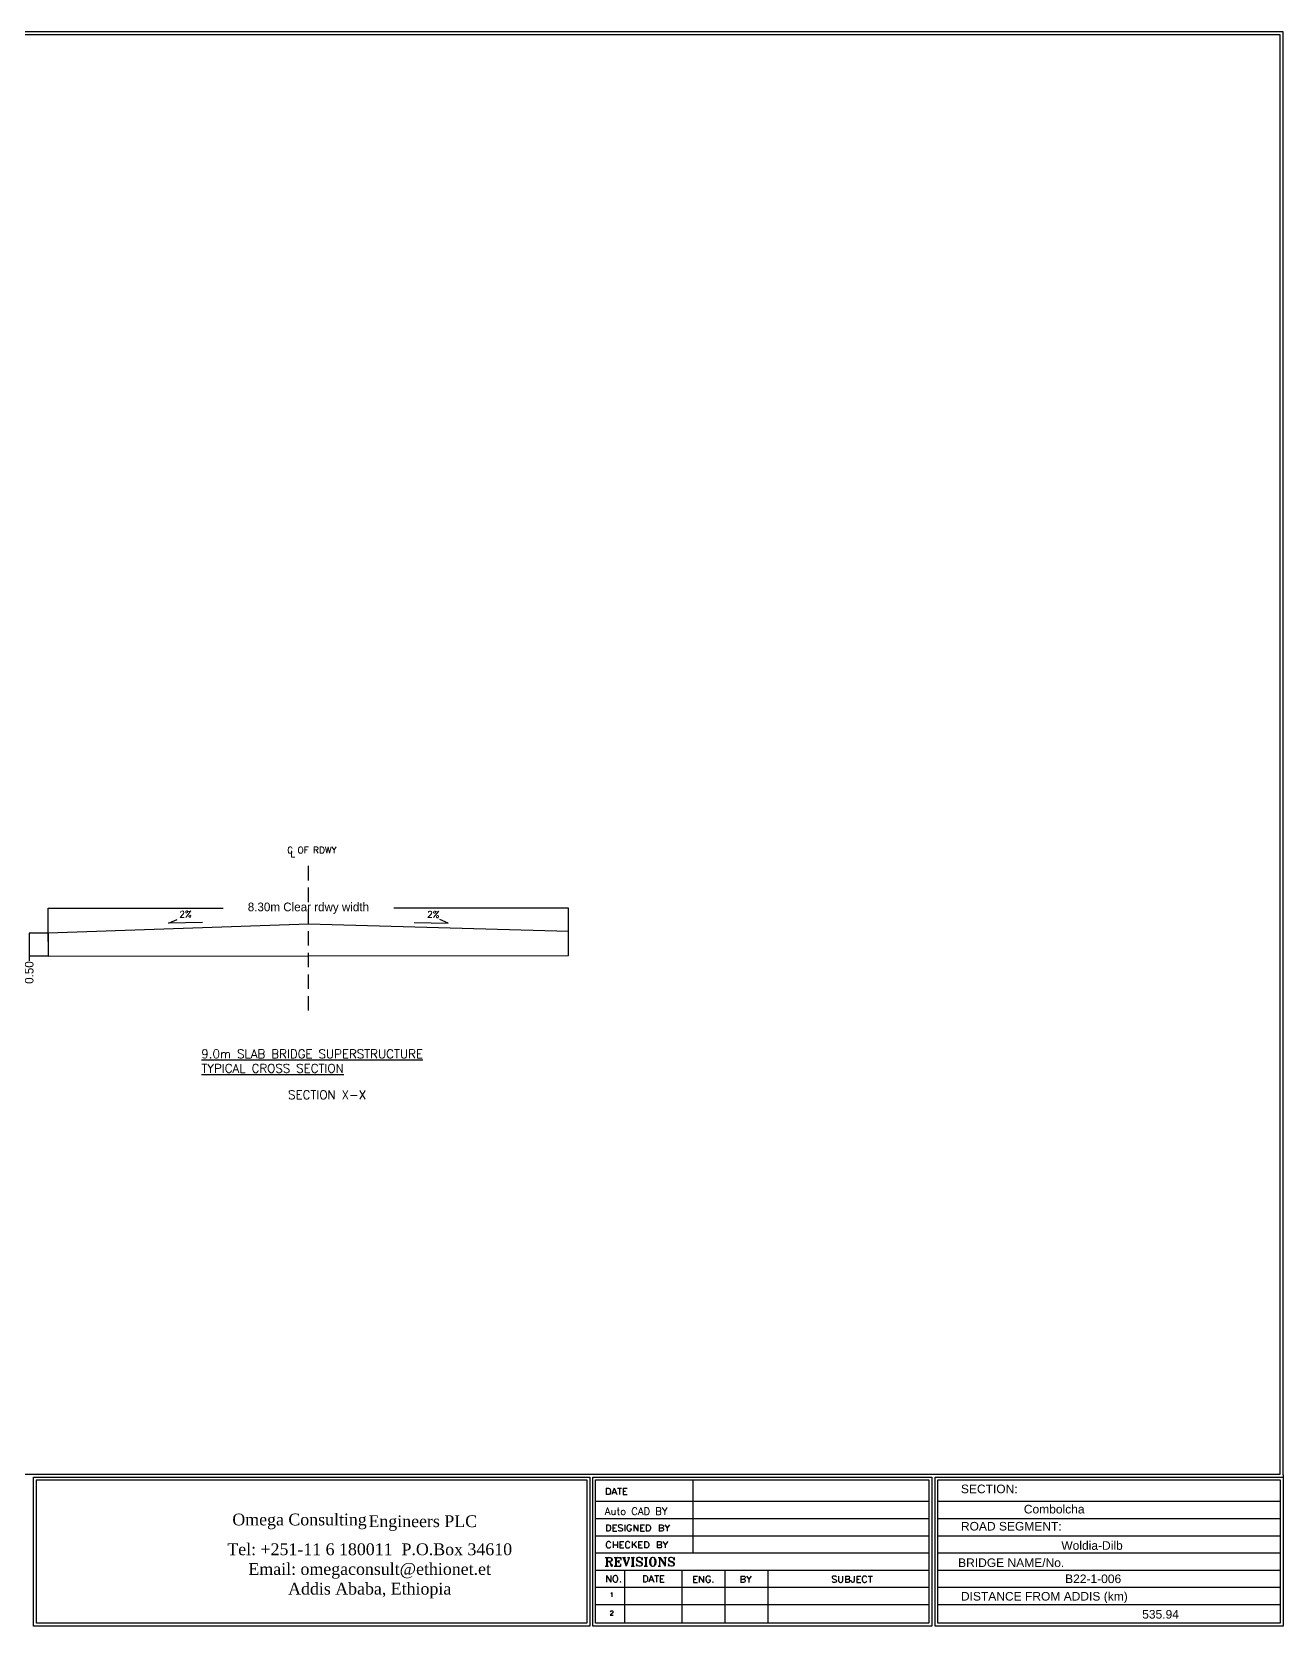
# Model space of a CAD drawing. Header units: inches. Extents: x 20 to 79609, y 6 to 55115.
# Drawn here: x 36341 to 79609, y 6 to 55115 of the extents above; entities that cross this region are included whole.
import ezdxf
from ezdxf.enums import TextEntityAlignment as Align

# ---------------------------------------------------------------- set-up
doc = ezdxf.new("R2010")
doc.units = ezdxf.units.IN
doc.header["$MEASUREMENT"] = 0
doc.linetypes.add('DASHED', pattern=[0.75, 0.5, -0.25])
for name, color, linetype in [('-25', 7, 'Continuous'), ('CONC-MAS', 2, 'Continuous'), ('Dim', 9, 'Continuous'), ('Grade', 6, 'DASHED'), ('Text', 3, 'Continuous'), ('TITLE BLOCK', 7, 'Continuous')]:
    doc.layers.add(name, color=color, linetype=linetype)
doc.styles.add('2.5-100', font='ROMANS.SHX')
doc.styles.add('ARIAL', font='arial.ttf', dxfattribs={"height": 15})
doc.styles.add('T-25-100', font='romans.shx', dxfattribs={"height": 0.25})
doc.styles.add('Text100-3.0', font='romanc.shx')
doc.styles.add('Text200-2.25', font='romans.shx')
doc.styles.add('TIM2_5', font='times.ttf', dxfattribs={"height": 0.3})
doc.dimstyles.get("Standard").update_dxf_attribs({"dimtxt": 1.2, "dimasz": 0.18, "dimexe": 0.18, "dimexo": 0.0625, "dimgap": 0.09, "dimtad": 0, "dimdec": 4, "dimzin": 0, "dimdsep": 46, "dimtxsty": 'Standard', "dimcen": 0.09, "dimadec": 0, "dimazin": 0, "dimtfac": 1, "dimtdec": 4, "dimtofl": 0, "dimtmove": 0, "dimatfit": 3, "dimfxl": 1, "dimtolj": 1, "dimtzin": 0, "dimarcsym": 0})

# ---------------------------------------------------------------- blocks, each defined once
blk = doc.blocks.new('*D13')
at = {"color": 0, "lineweight": -2}
for p, q in [((36903, 23961), (36903, 24822)), ((36903, 24822), (42953, 24822)), ((54903, 24822), (48853, 24822)), ((54903, 24014), (54903, 24822))]:
    blk.add_line(p, q, dxfattribs=at)
at = {"color": 0}
for points in [[(36903, 24822), (36903, 24822), (36903, 24822)], [(54903, 24822), (54903, 24822), (54903, 24822)]]:
    blk.add_solid(points, dxfattribs=at)
at = {"layer": 'Defpoints', "color": 0}
for p in [(54903, 24822), (36903, 23961), (54903, 24014)]:
    blk.add_point(p, dxfattribs=at)
at = {"color": 0, "insert": (45903, 24822), "char_height": 1.2, "attachment_point": 5}
blk.add_mtext('\\A1;{\\H250x;8.30m Clear rdwy width}', dxfattribs=at)
blk = doc.blocks.new('*D14')
at = {"color": 0, "lineweight": -2}
for p, q in [((36903, 23961), (36249, 23961)), ((36249, 23961), (36249, 23161)), ((36903, 23161), (36249, 23161)), ((36249, 23161), (36249, 22999))]:
    blk.add_line(p, q, dxfattribs=at)
at = {"color": 0}
for points in [[(36249, 23961), (36249, 23961), (36249, 23961)], [(36249, 23161), (36249, 23161), (36249, 23161)]]:
    blk.add_solid(points, dxfattribs=at)
at = {"layer": 'Defpoints', "color": 0}
for p in [(36903, 23961), (36249, 23161), (36903, 23161)]:
    blk.add_point(p, dxfattribs=at)
at = {"color": 0, "insert": (36249, 22599), "char_height": 1.2, "attachment_point": 5, "rotation": 90}
blk.add_mtext('\\A1;{\\H250x;0.50}', dxfattribs=at)

msp = doc.modelspace()

# ---------------------------------------------------------------- linework, layer by layer
at = {"layer": 'CONC-MAS'}
msp.add_lwpolyline([(54903.02518, 23187.38942), (54903.02518, 24013.58), (45903.02518, 24275.48577), (36903.02518, 23961.19885), (36903.02518, 23161.19885), (54903.02518, 23187.38942)], dxfattribs=at)
at = {"layer": 'Dim'}
for p, q in [((41067.53705, 24304.39169), (41361.69275, 24428.61971)), ((42241.95731, 24327.88004), (41067.53705, 24304.39169)), ((49564.09304, 24327.88004), (50738.5133, 24304.39169)), ((50738.5133, 24304.39169), (50444.3576, 24428.61971))]:
    msp.add_line(p, q, dxfattribs=at)
at = {"layer": 'Grade', "linetype": 'DASHED', "ltscale": 1000}
msp.add_line((45903.02518, 21283.80433), (45903.02518, 26517.76198), dxfattribs=at)
at = {"layer": 'Grade', "color": 2, "linetype": 'Continuous', "ltscale": 1000}
for p, q in [((36903.02518, 23675.48577), (36903.02518, 23961.19885)), ((54903.02518, 23675.48577), (54903.02518, 24013.58))]:
    msp.add_line(p, q, dxfattribs=at)
at = {"layer": 'TITLE BLOCK', "color": 5}
for p, q in [((79508.48348, 55014.7461), (19.67781, 55014.7461)), ((79508.48348, 5260.63088), (79508.48348, 55014.7461)), ((119.94238, 5260.63088), (79508.48348, 5260.63088)), ((36496.16859, 5060.10792), (55531.60889, 5060.10792)), ((36496.16859, 106.81802), (36496.16859, 5060.10792)), ((55531.60889, 5060.10792), (55531.60889, 106.81802)), ((55835.53642, 5059.99114), (67355.69763, 5059.99114)), ((55835.53642, 106.70124), (55835.53642, 5059.99114)), ((67355.69763, 5059.99114), (67355.69763, 106.70124)), ((67671.1495, 5060.10792), (79508.48348, 5060.10792)), ((67671.1495, 106.81802), (67671.1495, 5060.10792)), ((79508.48348, 5060.10792), (79508.48348, 106.81802)), ((55531.60889, 106.81802), (36496.16859, 106.81802)), ((67355.69763, 106.70124), (55835.53642, 106.70124)), ((79508.48348, 106.81802), (67671.1495, 106.81802))]:
    msp.add_line(p, q, dxfattribs=at)
at = {"layer": 'TITLE BLOCK', "color": 210}
for p, q in [((36395.90403, 5160.37248), (55631.87345, 5160.37248)), ((36395.90403, 6.55345), (36395.90403, 5160.37248)), ((55631.87345, 5160.37248), (55631.87345, 6.55345)), ((55735.27186, 5160.2557), (67455.9622, 5160.2557)), ((55735.27186, 6.43668), (55735.27186, 5160.2557)), ((67455.9622, 5160.2557), (67455.9622, 6.43668)), ((67570.88494, 6.55345), (67570.88494, 5160.37248)), ((67570.88494, 5160.37248), (79608.74804, 5160.37248)), ((79608.74804, 5240.63387), (79608.74804, 6.55345)), ((55631.87345, 6.55345), (36395.90403, 6.55345)), ((67455.9622, 6.43668), (55735.27186, 6.43668)), ((79608.74804, 6.55345), (67570.88494, 6.55345))]:
    msp.add_line(p, q, dxfattribs=at)
msp.add_lwpolyline([(79608.74804, 5240.63387), (79608.74804, 55115.01066), (19.67781, 55115.01066), (19.67781, 5240.63387)], dxfattribs=at)
at = {"layer": 'TITLE BLOCK', "color": 7}
for points in [[(59208.8513, 2526.29114), (59208.8513, 5059.99114)], [(56202.7957, 4776.26549), (56202.7957, 4551.73291)], [(56202.7957, 4776.26549), (56279.87405, 4776.26549), (56310.03514, 4766.21179), (56333.49377, 4742.75316), (56343.54747, 4722.64577), (56353.60116, 4689.13344), (56353.60116, 4635.51372), (56343.54747, 4605.35263), (56333.49377, 4585.24523), (56310.03514, 4561.78661), (56279.87405, 4551.73291), (56202.7957, 4551.73291)], [(56480.948, 4776.26549), (56397.16719, 4551.73291)], [(56427.32828, 4625.46002), (56534.56772, 4625.46002)], [(56480.948, 4776.26549), (56564.72881, 4551.73291)], [(56588.18744, 4776.26549), (56735.64168, 4776.26549)], [(56661.91456, 4776.26549), (56661.91456, 4551.73291)], [(56789.2614, 4776.26549), (56926.66193, 4776.26549)], [(56789.2614, 4776.26549), (56789.2614, 4551.73291)], [(56789.2614, 4669.02605), (56873.04221, 4669.02605)], [(56789.2614, 4551.73291), (56926.66193, 4551.73291)], [(67355.69763, 4309.14686), (55835.53642, 4309.14686)], [(79508.48348, 4309.14686), (67671.1495, 4309.14686)], [(67355.69763, 3715.9787), (55835.53642, 3715.9787)], [(56206.14693, 3511.55351), (56206.14693, 3290.37216)], [(56206.14693, 3511.55351), (56279.87405, 3511.55351), (56310.03514, 3501.49981), (56333.49377, 3481.39242), (56343.54747, 3457.93379), (56353.60116, 3427.7727), (56353.60116, 3374.15298), (56343.54747, 3340.64065), (56333.49377, 3320.53326), (56310.03514, 3300.42586), (56279.87405, 3290.37216), (56206.14693, 3290.37216)], [(56427.32828, 3511.55351), (56427.32828, 3290.37216)], [(56427.32828, 3511.55351), (56568.08005, 3511.55351)], [(56427.32828, 3404.31407), (56514.46033, 3404.31407)], [(56769.154, 3481.39242), (56749.04661, 3501.49981), (56715.53428, 3511.55351), (56671.96826, 3511.55351), (56641.80716, 3501.49981), (56618.34854, 3481.39242), (56618.34854, 3457.93379), (56631.75347, 3437.82639), (56641.80716, 3427.7727), (56661.91456, 3417.719), (56725.58798, 3394.26037), (56749.04661, 3384.20667), (56759.1003, 3374.15298), (56769.154, 3354.04558), (56769.154, 3320.53326), (56749.04661, 3300.42586), (56715.53428, 3290.37216), (56671.96826, 3290.37216), (56641.80716, 3300.42586), (56618.34854, 3320.53326)], [(56842.88112, 3511.55351), (56842.88112, 3290.37216)], [(57077.4674, 3457.93379), (57067.4137, 3481.39242), (57043.95507, 3501.49981), (57023.84767, 3511.55351), (56980.28165, 3511.55351), (56960.17426, 3501.49981), (56940.06686, 3481.39242), (56926.66193, 3457.93379), (56916.60823, 3427.7727), (56916.60823, 3374.15298), (56926.66193, 3340.64065), (56940.06686, 3320.53326), (56960.17426, 3300.42586), (56980.28165, 3290.37216), (57023.84767, 3290.37216), (57043.95507, 3300.42586), (57067.4137, 3320.53326), (57077.4674, 3340.64065), (57077.4674, 3374.15298)], [(57023.84767, 3374.15298), (57077.4674, 3374.15298)], [(57151.19451, 3511.55351), (57298.64874, 3290.37216)], [(57151.19451, 3511.55351), (57151.19451, 3290.37216)], [(57298.64874, 3511.55351), (57298.64874, 3290.37216)], [(57385.78079, 3511.55351), (57523.18132, 3511.55351)], [(57385.78079, 3511.55351), (57385.78079, 3290.37216)], [(57385.78079, 3404.31407), (57469.5616, 3404.31407)], [(57586.85474, 3511.55351), (57586.85474, 3290.37216)], [(57586.85474, 3511.55351), (57660.58186, 3511.55351), (57694.09418, 3501.49981), (57714.20158, 3481.39242), (57724.25528, 3457.93379), (57734.30898, 3427.7727), (57734.30898, 3374.15298), (57724.25528, 3340.64065), (57714.20158, 3320.53326), (57694.09418, 3300.42586), (57660.58186, 3290.37216), (57586.85474, 3290.37216)], [(58032.56867, 3511.55351), (58129.75442, 3511.55351), (58159.91551, 3501.49981), (58169.96921, 3491.44612), (58183.37414, 3467.98749), (58183.37414, 3447.88009), (58169.96921, 3427.7727), (58159.91551, 3417.719), (58129.75442, 3404.31407)], [(58032.56867, 3511.55351), (58032.56867, 3290.37216)], [(58032.56867, 3404.31407), (58129.75442, 3404.31407), (58159.91551, 3394.26037), (58169.96921, 3384.20667), (58183.37414, 3364.09928), (58183.37414, 3330.58695), (58169.96921, 3310.47956), (58159.91551, 3300.42586), (58129.75442, 3290.37216), (58032.56867, 3290.37216)], [(58223.58893, 3511.55351), (58310.72097, 3404.31407), (58310.72097, 3290.37216)], [(58394.50179, 3511.55351), (58310.72097, 3404.31407)], [(79508.48348, 3715.9787), (67671.1495, 3715.9787)], [(67355.69763, 3119.4593), (55835.53642, 3119.4593)], [(56363.65486, 2874.81933), (56353.60116, 2898.27795), (56330.14254, 2918.38535), (56310.03514, 2928.43905), (56266.46912, 2928.43905), (56246.36172, 2918.38535), (56226.25433, 2898.27795), (56216.20063, 2874.81933), (56202.7957, 2844.65823), (56202.7957, 2791.03851), (56216.20063, 2757.52619), (56226.25433, 2737.41879), (56246.36172, 2717.3114), (56266.46912, 2707.2577), (56310.03514, 2707.2577), (56330.14254, 2717.3114), (56353.60116, 2737.41879), (56363.65486, 2757.52619)], [(56427.32828, 3290.37216), (56568.08005, 3290.37216)], [(56437.38198, 2928.43905), (56437.38198, 2707.2577)], [(56437.38198, 2821.19961), (56588.18744, 2821.19961)], [(56588.18744, 2928.43905), (56588.18744, 2707.2577)], [(56671.96826, 2928.43905), (56671.96826, 2707.2577)], [(56671.96826, 2928.43905), (56809.36879, 2928.43905)], [(56671.96826, 2821.19961), (56755.74907, 2821.19961)], [(57023.84767, 2874.81933), (57010.44274, 2898.27795), (56990.33535, 2918.38535), (56970.22795, 2928.43905), (56926.66193, 2928.43905), (56906.55454, 2918.38535), (56883.09591, 2898.27795), (56873.04221, 2874.81933), (56862.98851, 2844.65823), (56862.98851, 2791.03851), (56873.04221, 2757.52619), (56883.09591, 2737.41879), (56906.55454, 2717.3114), (56926.66193, 2707.2577), (56970.22795, 2707.2577), (56990.33535, 2717.3114), (57010.44274, 2737.41879), (57023.84767, 2757.52619)], [(57097.57479, 2928.43905), (57097.57479, 2707.2577)], [(57245.02902, 2928.43905), (57097.57479, 2780.98481)], [(57151.19451, 2834.60454), (57245.02902, 2707.2577)], [(57318.75614, 2928.43905), (57318.75614, 2707.2577)], [(57318.75614, 2928.43905), (57459.50791, 2928.43905)], [(57318.75614, 2821.19961), (57405.88819, 2821.19961)], [(57385.78079, 3290.37216), (57523.18132, 3290.37216)], [(57523.18132, 2928.43905), (57596.90844, 2928.43905), (57627.06953, 2918.38535), (57650.52816, 2898.27795), (57660.58186, 2874.81933), (57670.63556, 2844.65823), (57670.63556, 2791.03851), (57660.58186, 2757.52619), (57650.52816, 2737.41879), (57627.06953, 2717.3114), (57596.90844, 2707.2577), (57523.18132, 2707.2577)], [(57523.18132, 2928.43905), (57523.18132, 2707.2577)], [(57968.89525, 2928.43905), (57968.89525, 2707.2577)], [(57968.89525, 2928.43905), (58062.72977, 2928.43905), (58096.24209, 2918.38535), (58106.29579, 2908.33165), (58116.34949, 2884.87302), (58116.34949, 2864.76563), (58106.29579, 2844.65823), (58096.24209, 2834.60454), (58062.72977, 2821.19961)], [(57968.89525, 2821.19961), (58062.72977, 2821.19961), (58096.24209, 2811.14591), (58106.29579, 2801.09221), (58116.34949, 2780.98481), (58116.34949, 2747.47249), (58106.29579, 2727.36509), (58096.24209, 2717.3114), (58062.72977, 2707.2577), (57968.89525, 2707.2577)], [(58159.91551, 2928.43905), (58243.69632, 2821.19961), (58243.69632, 2707.2577)], [(58330.82837, 2928.43905), (58243.69632, 2821.19961)], [(79508.48348, 3119.4593), (67671.1495, 3119.4593)], [(67355.69763, 2526.29114), (55835.53642, 2526.29114)], [(56169.28337, 2375.48568), (56340.19623, 2375.48568), (56380.41102, 2362.08075), (56393.81595, 2348.67582), (56410.57212, 2318.51472), (56410.57212, 2291.70486), (56393.81595, 2264.895), (56380.41102, 2248.13884), (56340.19623, 2234.73391), (56239.65926, 2234.73391)], [(56182.6883, 2375.48568), (56209.49816, 2362.08075)], [(56196.09323, 2375.48568), (56209.49816, 2348.67582)], [(56209.49816, 2375.48568), (56209.49816, 2080.57721)], [(56226.25433, 2362.08075), (56226.25433, 2093.98214)], [(56239.65926, 2375.48568), (56239.65926, 2080.57721)], [(56253.06419, 2375.48568), (56239.65926, 2348.67582)], [(56266.46912, 2375.48568), (56239.65926, 2362.08075)], [(56296.63021, 2234.73391), (56323.44007, 2221.32898), (56340.19623, 2191.16789), (56367.00609, 2107.38707), (56380.41102, 2080.57721), (56410.57212, 2080.57721), (56423.97705, 2107.38707), (56423.97705, 2134.19693)], [(56323.44007, 2221.32898), (56340.19623, 2207.92405), (56380.41102, 2120.792), (56393.81595, 2107.38707), (56410.57212, 2107.38707), (56423.97705, 2120.792)], [(56340.19623, 2375.48568), (56367.00609, 2362.08075), (56380.41102, 2335.27089), (56380.41102, 2278.29993), (56367.00609, 2248.13884), (56340.19623, 2234.73391)], [(56380.41102, 2348.67582), (56393.81595, 2318.51472), (56393.81595, 2291.70486), (56380.41102, 2264.895)], [(56480.948, 2375.48568), (56705.48058, 2375.48568), (56705.48058, 2291.70486)], [(56494.35293, 2375.48568), (56521.16279, 2362.08075)], [(56507.75786, 2375.48568), (56521.16279, 2348.67582)], [(56521.16279, 2375.48568), (56521.16279, 2080.57721)], [(56537.91895, 2362.08075), (56537.91895, 2093.98214)], [(56551.32388, 2375.48568), (56551.32388, 2080.57721)], [(56564.72881, 2375.48568), (56551.32388, 2348.67582)], [(56578.13375, 2375.48568), (56551.32388, 2362.08075)], [(56551.32388, 2234.73391), (56635.1047, 2234.73391)], [(56635.1047, 2248.13884), (56578.13375, 2234.73391), (56635.1047, 2221.32898)], [(56635.1047, 2264.895), (56608.29484, 2234.73391), (56635.1047, 2207.92405)], [(56635.1047, 2291.70486), (56621.69977, 2234.73391), (56635.1047, 2177.76296)], [(56635.1047, 2375.48568), (56705.48058, 2362.08075)], [(56635.1047, 2291.70486), (56635.1047, 2177.76296)], [(56665.26579, 2375.48568), (56705.48058, 2348.67582)], [(56671.96826, 2707.2577), (56809.36879, 2707.2577)], [(56678.67072, 2375.48568), (56705.48058, 2335.27089)], [(56692.07565, 2375.48568), (56705.48058, 2291.70486)], [(56762.45154, 2375.48568), (56862.98851, 2375.48568)], [(56779.2077, 2375.48568), (56806.01756, 2348.67582)], [(56792.61263, 2375.48568), (56889.79837, 2080.57721)], [(56806.01756, 2375.48568), (56889.79837, 2120.792), (56889.79837, 2080.57721)], [(56819.42249, 2375.48568), (56906.55454, 2120.792)], [(56836.17865, 2375.48568), (56819.42249, 2348.67582)], [(56849.58358, 2375.48568), (56819.42249, 2362.08075)], [(56990.33535, 2362.08075), (56889.79837, 2080.57721)], [(56933.3644, 2375.48568), (57017.14521, 2375.48568)], [(56963.52549, 2375.48568), (56990.33535, 2362.08075)], [(57003.74028, 2375.48568), (56990.33535, 2362.08075)], [(57060.71123, 2375.48568), (57174.65314, 2375.48568)], [(57074.11616, 2375.48568), (57104.27726, 2362.08075)], [(57090.87233, 2375.48568), (57104.27726, 2348.67582)], [(57104.27726, 2375.48568), (57104.27726, 2080.57721)], [(57117.68219, 2362.08075), (57117.68219, 2093.98214)], [(57131.08712, 2375.48568), (57131.08712, 2080.57721)], [(57161.24821, 2375.48568), (57131.08712, 2362.08075)], [(57147.84328, 2375.48568), (57131.08712, 2348.67582)], [(57429.34681, 2335.27089), (57442.75174, 2375.48568), (57442.75174, 2291.70486), (57429.34681, 2335.27089), (57402.53695, 2362.08075), (57358.97093, 2375.48568), (57315.40491, 2375.48568), (57275.19012, 2362.08075), (57245.02902, 2335.27089), (57245.02902, 2291.70486), (57258.43395, 2264.895), (57301.99998, 2234.73391), (57385.78079, 2207.92405), (57415.94188, 2191.16789), (57429.34681, 2164.35802), (57429.34681, 2120.792), (57415.94188, 2093.98214)], [(57275.19012, 2362.08075), (57258.43395, 2335.27089), (57258.43395, 2305.10979), (57275.19012, 2278.29993), (57301.99998, 2264.895), (57385.78079, 2234.73391), (57429.34681, 2207.92405), (57442.75174, 2177.76296), (57442.75174, 2134.19693), (57429.34681, 2107.38707), (57415.94188, 2093.98214), (57372.37586, 2080.57721), (57328.80984, 2080.57721), (57288.59505, 2093.98214), (57258.43395, 2120.792), (57245.02902, 2164.35802), (57245.02902, 2080.57721), (57258.43395, 2120.792)], [(57258.43395, 2291.70486), (57275.19012, 2264.895), (57301.99998, 2248.13884), (57385.78079, 2221.32898), (57415.94188, 2207.92405), (57429.34681, 2177.76296)], [(57318.75614, 2707.2577), (57459.50791, 2707.2577)], [(57513.12763, 2375.48568), (57627.06953, 2375.48568)], [(57529.88379, 2375.48568), (57556.69365, 2362.08075)], [(57543.28872, 2375.48568), (57556.69365, 2348.67582)], [(57556.69365, 2375.48568), (57556.69365, 2080.57721)], [(57570.09858, 2362.08075), (57570.09858, 2093.98214)], [(57586.85474, 2375.48568), (57586.85474, 2080.57721)], [(57600.25967, 2375.48568), (57586.85474, 2348.67582)], [(57613.6646, 2375.48568), (57586.85474, 2362.08075)], [(57797.98239, 2375.48568), (57754.41637, 2362.08075), (57727.60651, 2335.27089), (57714.20158, 2305.10979), (57697.44542, 2248.13884), (57697.44542, 2207.92405), (57714.20158, 2150.95309), (57727.60651, 2120.792), (57754.41637, 2093.98214), (57797.98239, 2080.57721), (57824.79225, 2080.57721), (57868.35828, 2093.98214), (57898.51937, 2120.792), (57911.9243, 2150.95309), (57925.32923, 2207.92405), (57925.32923, 2248.13884), (57911.9243, 2305.10979), (57898.51937, 2335.27089), (57868.35828, 2362.08075), (57824.79225, 2375.48568), (57797.98239, 2375.48568)], [(57741.01144, 2335.27089), (57727.60651, 2305.10979), (57714.20158, 2264.895), (57714.20158, 2191.16789), (57727.60651, 2150.95309), (57741.01144, 2120.792)], [(57797.98239, 2375.48568), (57771.17253, 2362.08075), (57741.01144, 2318.51472), (57727.60651, 2264.895), (57727.60651, 2191.16789), (57741.01144, 2134.19693), (57771.17253, 2093.98214), (57797.98239, 2080.57721)], [(57824.79225, 2080.57721), (57854.95335, 2093.98214), (57881.76321, 2134.19693), (57898.51937, 2191.16789), (57898.51937, 2264.895), (57881.76321, 2318.51472), (57854.95335, 2362.08075), (57824.79225, 2375.48568)], [(57881.76321, 2120.792), (57898.51937, 2150.95309), (57911.9243, 2191.16789), (57911.9243, 2264.895), (57898.51937, 2305.10979), (57881.76321, 2335.27089)], [(57995.70511, 2375.48568), (58066.081, 2375.48568)], [(58009.11004, 2375.48568), (58039.27114, 2362.08075)], [(58039.27114, 2375.48568), (58236.99386, 2080.57721)], [(58039.27114, 2375.48568), (58039.27114, 2093.98214)], [(58052.67607, 2375.48568), (58223.58893, 2120.792)], [(58066.081, 2375.48568), (58236.99386, 2120.792)], [(58193.42784, 2375.48568), (58280.55988, 2375.48568)], [(58210.184, 2375.48568), (58236.99386, 2362.08075)], [(58267.15495, 2375.48568), (58236.99386, 2362.08075)], [(58236.99386, 2362.08075), (58236.99386, 2080.57721)], [(58535.25356, 2335.27089), (58548.65849, 2375.48568), (58548.65849, 2291.70486), (58535.25356, 2335.27089), (58505.09246, 2362.08075), (58464.87767, 2375.48568), (58421.31165, 2375.48568), (58377.74563, 2362.08075), (58350.93577, 2335.27089), (58350.93577, 2291.70486), (58364.3407, 2264.895), (58407.90672, 2234.73391), (58491.68753, 2207.92405), (58521.84863, 2191.16789), (58535.25356, 2164.35802), (58535.25356, 2120.792), (58521.84863, 2093.98214)], [(58377.74563, 2362.08075), (58364.3407, 2335.27089), (58364.3407, 2305.10979), (58377.74563, 2278.29993), (58407.90672, 2264.895), (58491.68753, 2234.73391), (58535.25356, 2207.92405), (58548.65849, 2177.76296), (58548.65849, 2134.19693), (58535.25356, 2107.38707), (58521.84863, 2093.98214), (58478.2826, 2080.57721), (58434.71658, 2080.57721), (58394.50179, 2093.98214), (58364.3407, 2120.792), (58350.93577, 2164.35802), (58350.93577, 2080.57721), (58364.3407, 2120.792)], [(58364.3407, 2291.70486), (58377.74563, 2264.895), (58407.90672, 2248.13884), (58491.68753, 2221.32898), (58521.84863, 2207.92405), (58535.25356, 2177.76296)], [(79508.48348, 2526.29114), (67671.1495, 2526.29114)], [(67355.69763, 1929.77175), (55835.53642, 1929.77175)], [(56169.28337, 2080.57721), (56283.22528, 2080.57721)], [(56209.49816, 2093.98214), (56182.6883, 2080.57721)], [(56209.49816, 2107.38707), (56196.09323, 2080.57721)], [(56212.8494, 1752.15642), (56212.8494, 1527.62384)], [(56212.8494, 1752.15642), (56360.30363, 1527.62384)], [(56239.65926, 2107.38707), (56253.06419, 2080.57721)], [(56239.65926, 2093.98214), (56266.46912, 2080.57721)], [(56360.30363, 1752.15642), (56360.30363, 1527.62384)], [(56367.00609, 2134.19693), (56380.41102, 2107.38707), (56393.81595, 2093.98214), (56410.57212, 2093.98214)], [(56497.70416, 1752.15642), (56477.59677, 1742.10272), (56457.48937, 1718.6441), (56447.43568, 1698.5367), (56434.03075, 1668.37561), (56434.03075, 1614.75589), (56447.43568, 1581.24356), (56457.48937, 1561.13617), (56477.59677, 1541.02877), (56497.70416, 1527.62384), (56541.27019, 1527.62384), (56564.72881, 1541.02877), (56584.83621, 1561.13617), (56594.88991, 1581.24356), (56604.94361, 1614.75589), (56604.94361, 1668.37561), (56594.88991, 1698.5367), (56584.83621, 1718.6441), (56564.72881, 1742.10272), (56541.27019, 1752.15642), (56497.70416, 1752.15642)], [(56480.948, 2080.57721), (56705.48058, 2080.57721), (56705.48058, 2164.35802)], [(56521.16279, 2093.98214), (56494.35293, 2080.57721)], [(56521.16279, 2107.38707), (56507.75786, 2080.57721)], [(56551.32388, 2107.38707), (56564.72881, 2080.57721)], [(56551.32388, 2093.98214), (56578.13375, 2080.57721)], [(56635.1047, 2080.57721), (56705.48058, 2093.98214)], [(56665.26579, 2080.57721), (56705.48058, 2107.38707)], [(56678.67072, 2080.57721), (56705.48058, 2120.792)], [(56692.07565, 2080.57721), (56705.48058, 2164.35802)], [(56846.23235, 106.70124), (56846.23235, 1929.77175)], [(57060.71123, 2080.57721), (57174.65314, 2080.57721)], [(57104.27726, 2093.98214), (57074.11616, 2080.57721)], [(57104.27726, 2107.38707), (57090.87233, 2080.57721)], [(57131.08712, 2107.38707), (57147.84328, 2080.57721)], [(57131.08712, 2093.98214), (57161.24821, 2080.57721)], [(57486.31777, 1752.15642), (57560.04488, 1752.15642), (57593.55721, 1742.10272), (57613.6646, 1718.6441), (57623.7183, 1698.5367), (57633.772, 1668.37561), (57633.772, 1614.75589), (57623.7183, 1581.24356), (57613.6646, 1561.13617), (57593.55721, 1541.02877), (57560.04488, 1527.62384), (57486.31777, 1527.62384)], [(57486.31777, 1752.15642), (57486.31777, 1527.62384)], [(57513.12763, 2080.57721), (57627.06953, 2080.57721)], [(57556.69365, 2093.98214), (57529.88379, 2080.57721)], [(57556.69365, 2107.38707), (57543.28872, 2080.57721)], [(57586.85474, 2107.38707), (57600.25967, 2080.57721)], [(57586.85474, 2093.98214), (57613.6646, 2080.57721)], [(57761.11884, 1752.15642), (57677.33802, 1527.62384)], [(57761.11884, 1752.15642), (57848.25088, 1527.62384)], [(57868.35828, 1752.15642), (58015.81251, 1752.15642)], [(57942.08539, 1752.15642), (57942.08539, 1527.62384)], [(57995.70511, 2080.57721), (58082.83716, 2080.57721)], [(58039.27114, 2093.98214), (58009.11004, 2080.57721)], [(58039.27114, 2093.98214), (58066.081, 2080.57721)], [(58069.43223, 1752.15642), (58069.43223, 1527.62384)], [(58069.43223, 1752.15642), (58210.184, 1752.15642)], [(58830.16202, 106.70124), (58830.16202, 1929.77175)], [(59218.905, 1738.75149), (59218.905, 1514.21891)], [(59218.905, 1738.75149), (59356.30553, 1738.75149)], [(59419.97895, 1738.75149), (59419.97895, 1514.21891)], [(59419.97895, 1738.75149), (59570.78441, 1514.21891)], [(59570.78441, 1738.75149), (59570.78441, 1514.21891)], [(59805.37069, 1685.13177), (59791.96576, 1705.23917), (59771.85837, 1728.69779), (59751.75097, 1738.75149), (59708.18495, 1738.75149), (59688.07755, 1728.69779), (59664.61893, 1705.23917), (59654.56523, 1685.13177), (59644.51153, 1654.97068), (59644.51153, 1601.35096), (59654.56523, 1567.83863), (59664.61893, 1547.73124), (59688.07755, 1527.62384), (59708.18495, 1514.21891), (59751.75097, 1514.21891), (59771.85837, 1527.62384), (59791.96576, 1547.73124), (59805.37069, 1567.83863), (59805.37069, 1601.35096)], [(60318.10927, 106.70124), (60318.10927, 1929.77175)], [(60857.65771, 1738.75149), (60951.49223, 1738.75149), (60985.00455, 1728.69779), (60995.05825, 1718.6441), (61005.11195, 1695.18547), (61005.11195, 1675.07807), (60995.05825, 1654.97068), (60985.00455, 1641.56575), (60951.49223, 1631.51205)], [(60857.65771, 1738.75149), (60857.65771, 1514.21891)], [(61048.67797, 1738.75149), (61132.45878, 1631.51205), (61132.45878, 1514.21891)], [(61219.59083, 1738.75149), (61132.45878, 1631.51205)], [(61806.05653, 106.70124), (61806.05653, 1929.77175)], [(64161.97301, 1705.23917), (64141.86562, 1728.69779), (64108.35329, 1738.75149), (64064.78727, 1738.75149), (64034.62617, 1728.69779), (64014.51878, 1705.23917), (64014.51878, 1685.13177), (64024.57248, 1665.02437), (64034.62617, 1654.97068), (64054.73357, 1641.56575), (64118.40699, 1621.45835), (64141.86562, 1611.40465), (64151.91931, 1601.35096), (64161.97301, 1577.89233), (64161.97301, 1547.73124), (64141.86562, 1527.62384), (64108.35329, 1514.21891), (64064.78727, 1514.21891), (64034.62617, 1527.62384), (64014.51878, 1547.73124)], [(64235.70013, 1738.75149), (64235.70013, 1577.89233), (64245.75382, 1547.73124), (64269.21245, 1527.62384), (64299.37355, 1514.21891), (64322.83217, 1514.21891), (64352.99327, 1527.62384), (64373.10066, 1547.73124), (64386.50559, 1577.89233), (64386.50559, 1738.75149)], [(64470.28641, 1738.75149), (64470.28641, 1514.21891)], [(64470.28641, 1738.75149), (64567.47215, 1738.75149), (64597.63324, 1728.69779), (64607.68694, 1718.6441), (64617.74064, 1695.18547), (64617.74064, 1675.07807), (64607.68694, 1654.97068), (64597.63324, 1641.56575), (64567.47215, 1631.51205)], [(64778.5998, 1738.75149), (64778.5998, 1567.83863), (64768.5461, 1537.67754), (64758.49241, 1527.62384), (64735.03378, 1514.21891), (64714.92638, 1514.21891), (64694.81899, 1527.62384), (64681.41406, 1537.67754), (64671.36036, 1567.83863), (64671.36036, 1591.29726)], [(64862.38061, 1738.75149), (64862.38061, 1514.21891)], [(64862.38061, 1738.75149), (65003.13238, 1738.75149)], [(65214.26003, 1685.13177), (65204.20633, 1705.23917), (65180.74771, 1728.69779), (65160.64031, 1738.75149), (65117.07429, 1738.75149), (65096.96689, 1728.69779), (65076.8595, 1705.23917), (65066.8058, 1685.13177), (65053.40087, 1654.97068), (65053.40087, 1601.35096), (65066.8058, 1567.83863), (65076.8595, 1547.73124), (65096.96689, 1527.62384), (65117.07429, 1514.21891), (65160.64031, 1514.21891), (65180.74771, 1527.62384), (65204.20633, 1547.73124), (65214.26003, 1567.83863)], [(65257.82606, 1738.75149), (65405.28029, 1738.75149)], [(65331.55317, 1738.75149), (65331.55317, 1514.21891)], [(79508.48348, 1929.77175), (67671.1495, 1929.77175)], [(67355.69763, 1336.60358), (55835.53642, 1336.60358)], [(56363.65486, 1142.2321), (56380.41102, 1148.93456), (56400.51842, 1169.04196), (56400.51842, 1018.23649)], [(56692.07565, 1551.08247), (56678.67072, 1541.02877), (56692.07565, 1527.62384), (56702.12935, 1541.02877), (56692.07565, 1551.08247)], [(57707.49912, 1604.70219), (57814.73856, 1604.70219)], [(58069.43223, 1644.91698), (58156.56428, 1644.91698)], [(58069.43223, 1527.62384), (58210.184, 1527.62384)], [(59218.905, 1631.51205), (59302.68581, 1631.51205)], [(59218.905, 1514.21891), (59356.30553, 1514.21891)], [(59751.75097, 1601.35096), (59805.37069, 1601.35096)], [(59889.15151, 1537.67754), (59879.09781, 1527.62384), (59889.15151, 1514.21891), (59899.2052, 1527.62384), (59889.15151, 1537.67754)], [(60857.65771, 1631.51205), (60951.49223, 1631.51205), (60985.00455, 1621.45835), (60995.05825, 1611.40465), (61005.11195, 1591.29726), (61005.11195, 1557.78493), (60995.05825, 1537.67754), (60985.00455, 1527.62384), (60951.49223, 1514.21891), (60857.65771, 1514.21891)], [(64470.28641, 1631.51205), (64567.47215, 1631.51205), (64597.63324, 1621.45835), (64607.68694, 1611.40465), (64617.74064, 1591.29726), (64617.74064, 1557.78493), (64607.68694, 1537.67754), (64597.63324, 1527.62384), (64567.47215, 1514.21891), (64470.28641, 1514.21891)], [(64862.38061, 1631.51205), (64949.51266, 1631.51205)], [(64862.38061, 1514.21891), (65003.13238, 1514.21891)], [(79508.48348, 1336.60358), (67671.1495, 1336.60358)], [(67355.69763, 740.08419), (55835.53642, 740.08419)], [(79508.48348, 740.08419), (67671.1495, 740.08419)], [(56350.24993, 498.79545), (56350.24993, 505.49791), (56356.9524, 522.25407), (56363.65486, 528.95654), (56380.41102, 535.659), (56407.22088, 535.659), (56423.97705, 528.95654), (56430.67951, 522.25407), (56437.38198, 505.49791), (56437.38198, 492.09298), (56430.67951, 475.33682), (56413.92335, 455.22942), (56343.54747, 381.50231), (56444.08444, 381.50231)]]:
    msp.add_lwpolyline(points, dxfattribs=at)

# ---------------------------------------------------------------- texts
at = {"layer": '-25', "color": 7, "style": 'TIM2_5'}
for s, p in [('Omega Consulting', (43273.82221, 3487.97369)), ('Engineers PLC', (47981.27086, 3428.94142))]:
    msp.add_text(s, height=408.7255509, dxfattribs=at).set_placement(p)
at = {"layer": '-25', "color": 7, "insert": (48022.97644, 2867.08824), "char_height": 408.7255509, "width": 9736.0049472, "attachment_point": 2, "style": 'TIM2_5'}
msp.add_mtext('Tel: +251-11 6 180011  P.O.Box 34610\\PEmail: omegaconsult@ethionet.et \\PAddis Ababa, Ethiopia', dxfattribs=at)
at = {"style": 'ARIAL'}
for s, height, p in [('SECTION:', 297.335358, (68466.9964, 4601.12101)), ('Combolcha', 297.335358, (70642.38895, 3900.66845)), ('ROAD SEGMENT:', 297.3353577, (68466.9964, 3310.43791)), ('Woldia-Dilb', 297.3353577, (71939.23141, 2643.83565)), ('BRIDGE NAME/No.', 297.3353577, (68370.51084, 2049.50289)), ('B22-1-006', 297.335358, (72069.71673, 1493.45788)), ('DISTANCE FROM ADDIS (km)', 297.3353577, (68466.9964, 889.47118)), ('535.94', 297.335358, (74735.32938, 266.612))]:
    msp.add_text(s, height=height, dxfattribs=at).set_placement(p)
at = {"layer": 'Text', "style": '2.5-100'}
for s, p in [('C OF RDWY', (45171.04867, 26720.37518)), ('L', (45275.18807, 26583.87419))]:
    msp.add_text(s, height=225, dxfattribs=at).set_placement(p)
msp.add_text('2%', height=225, rotation=1.999348534, dxfattribs=at).set_placement((41445.56963, 24498.40612))
msp.add_text('2%', height=225, rotation=359.254455703, dxfattribs=at).set_placement((50222.14033, 24496.23748), align=Align.CENTER)
at = {"layer": 'Text', "color": 3}
for s, insert, char_height, width, attachment_point, style in [('{\\H0.75x;\\L9.0m SLAB BRIDGE SUPERSTRUCTURE \\PTYPICAL CROSS SECTION}', (42202.28224, 19935.94389), 400, 14099.140784, 1, 'Text100-3.0'), ('{\\Fromanc|c0;SECTION X-X}', (46550.91616, 18524.32308), 300, 11086.9563408, 2, 'Text200-2.25')]:
    msp.add_mtext(s, dxfattribs=dict(at, insert=insert, char_height=char_height, width=width, attachment_point=attachment_point, style=style))
at = {"layer": 'TITLE BLOCK', "style": 'T-25-100'}
msp.add_text('Auto CAD BY', height=254.3842045, rotation=359.999999992, dxfattribs=at).set_placement((56152.60142, 3848.27484))

# ---------------------------------------------------------------- dimensions: what is measured, and where the dimension line sits
dim = msp.add_linear_dim(base=(54903.02518, 24822.10946), p1=(36903.02518, 23961.19885), p2=(54903.02518, 24013.58), text='{\\H250x;8.30m Clear rdwy width}', dimstyle='Standard')
dim.commit()
dim.dimension.update_dxf_attribs({"geometry": '*D13', "text_midpoint": (45903.02518, 24822.10946)})
dim = msp.add_linear_dim(base=(36249.20488, 23161.19885), p1=(36903.02518, 23961.26135), p2=(36903.02518, 23161.19885), angle=90, text='{\\H250x;0.50}', dimstyle='Standard')
dim.commit()
dim.dimension.update_dxf_attribs({"geometry": '*D14', "text_midpoint": (36249.20488, 22599.1156), "dimtype": 160})

doc.saveas('drawing.dxf')
